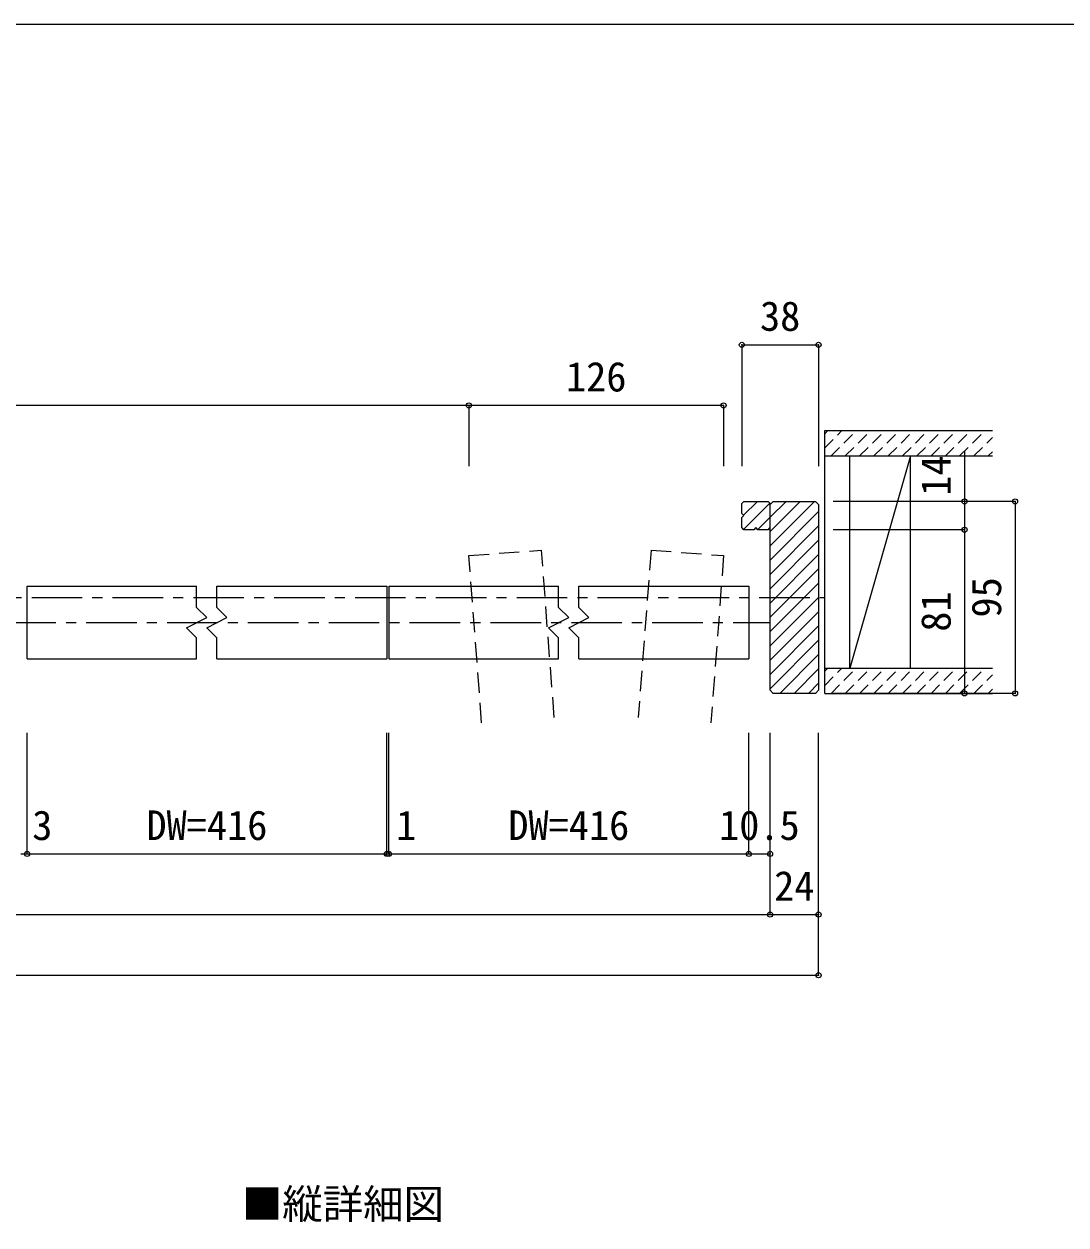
# Model space of a CAD drawing. Units: millimetres on the paper, with parts at other scales. Extents: x -197 to 281, y -138 to 137.
# Drawn here: x -20.8 to 82.3, y 18.1 to 137 of the extents above; entities that cross this region are included whole.
import ezdxf
from ezdxf.enums import TextEntityAlignment as Align

# ---------------------------------------------------------------- set-up
doc = ezdxf.new("R2010")
doc.units = ezdxf.units.MM
doc.header["$PDMODE"] = 32
doc.header["$PDSIZE"] = 0.5
for name, pattern in [('CHAIN1', [8, 5, -1, 1, -1]), ('DASHED1', [1.8, 1.2, -0.6]), ('DASHED2', [3, 2, -1])]:
    doc.linetypes.add(name, pattern=pattern)
for name, color, linetype, lineweight in [('0-1_通り芯', 4, 'CHAIN1', 9), ('0-3_仕上げ', 2, 'Continuous', 9), ('0-4_枠', 7, 'Continuous', 9), ('0-6_扉', 2, 'Continuous', 9), ('0-A_文字', 7, 'Continuous', 9), ('0-B_寸法', 7, 'Continuous', 9), ('0-C_ハッチ', 4, 'DASHED1', 9), ('F-0_補助線', 7, 'Continuous', 9)]:
    doc.layers.add(name, color=color, linetype=linetype, lineweight=lineweight)
doc.styles.add('ＭＳ ゴシック', font='')
doc.styles.get('ＭＳ ゴシック').set_extended_font_data('MS Gothic')

msp = doc.modelspace()

# ---------------------------------------------------------------- linework, layer by layer
at = {"layer": '0-1_通り芯'}
for p, q in [((-172.068, 80.25), (58.399, 80.25)), ((-166.668, 77.75), (52.999, 77.75))]:
    msp.add_line(p, q, dxfattribs=at)
at = {"layer": '0-3_仕上げ'}
for p, q in [((58.399, 94.25), (74.997, 94.25)), ((60.899, 73.25), (60.899, 94.25)), ((66.899, 73.25), (66.899, 94.25)), ((58.399, 73.25), (74.997, 73.25)), ((58.399, 70.75), (74.997, 70.75))]:
    msp.add_line(p, q, dxfattribs=at)
at = {"layer": '0-3_仕上げ', "color": 7}
msp.add_line((66.899, 94.25), (60.899, 73.25), dxfattribs=at)
at = {"layer": '0-3_仕上げ'}
msp.add_lwpolyline([(58.399, 70.75), (58.399, 96.75), (74.997, 96.75)], dxfattribs=at)
at = {"layer": '0-4_枠', "color": 3}
for p, q in [((52.799, 89.75), (52.999, 89.55)), ((52.999, 71.05), (52.999, 89.55)), ((57.499, 89.75), (57.799, 89.45)), ((57.799, 89.45), (57.799, 71.05)), ((52.799, 86.95), (52.999, 87.15))]:
    msp.add_line(p, q, dxfattribs=at)
for points in [[(50.399, 88.35), (50.199, 88.55), (50.199, 89.55), (50.399, 89.75), (52.799, 89.75)], [(52.999, 89.45), (53.299, 89.75), (57.499, 89.75)], [(51.599, 87.15), (51.399, 86.95), (50.399, 86.95), (50.199, 87.15), (50.199, 88.15), (50.399, 88.35)], [(52.799, 86.95), (51.799, 86.95), (51.599, 87.15)], [(57.799, 71.05), (57.499, 70.75), (53.299, 70.75), (52.999, 71.05)]]:
    msp.add_lwpolyline(points, dxfattribs=at)
at = {"layer": '0-6_扉', "linetype": 'DASHED2'}
for p, q in [((23.199, 84.381), (30.378, 84.928)), ((31.638, 68.368), (30.378, 84.928)), ((41.219, 84.928), (39.96, 68.368)), ((41.219, 84.928), (48.399, 84.381)), ((24.458, 67.822), (23.199, 84.381)), ((48.399, 84.381), (47.139, 67.822))]:
    msp.add_line(p, q, dxfattribs=at)
at = {"layer": '0-6_扉', "color": 6}
for p, q in [((-20.524, 74.15), (-20.524, 81.35)), ((-20.524, 81.35), (-3.743, 81.35)), ((-1.743, 81.35), (15.088, 81.35)), ((15.088, 81.35), (15.088, 74.15)), ((15.288, 81.35), (15.288, 74.15)), ((15.288, 81.35), (32.068, 81.35)), ((34.068, 81.35), (50.899, 81.35)), ((50.899, 81.35), (50.899, 74.15)), ((-20.524, 74.15), (-3.743, 74.15)), ((-1.743, 74.15), (15.088, 74.15)), ((15.288, 74.15), (32.068, 74.15)), ((34.068, 74.15), (50.899, 74.15))]:
    msp.add_line(p, q, dxfattribs=at)
at = {"layer": '0-6_扉'}
for p, q in [((-3.743, 79.25), (-3.743, 81.35)), ((-1.743, 79.25), (-1.743, 81.35)), ((32.068, 79.25), (32.068, 81.35)), ((34.068, 79.25), (34.068, 81.35)), ((-3.743, 74.15), (-3.743, 76.25)), ((-1.743, 74.15), (-1.743, 76.25)), ((32.068, 74.15), (32.068, 76.25)), ((34.068, 74.15), (34.068, 76.25))]:
    msp.add_line(p, q, dxfattribs=at)
for points in [[(-3.743, 76.25), (-4.743, 77.25), (-2.743, 78.25), (-3.743, 79.25)], [(-1.743, 76.25), (-2.743, 77.25), (-0.743, 78.25), (-1.743, 79.25)], [(32.068, 76.25), (31.068, 77.25), (33.068, 78.25), (32.068, 79.25)], [(34.068, 76.25), (33.068, 77.25), (35.068, 78.25), (34.068, 79.25)]]:
    msp.add_lwpolyline(points, dxfattribs=at)
at = {"layer": '0-B_寸法', "color": 4}
for p, q in [((50.199, 105.25), (57.799, 105.25)), ((50.199, 105.25), (50.199, 93.25)), ((57.799, 105.25), (57.799, 93.25)), ((23.199, 99.25), (-111.668, 99.25)), ((48.399, 99.25), (23.199, 99.25)), ((23.199, 99.25), (23.199, 93.25)), ((48.399, 99.25), (48.399, 93.25)), ((72.242, 94.711), (72.242, 86.95)), ((72.242, 89.75), (59.238, 89.75)), ((77.242, 89.75), (72.242, 89.75)), ((77.242, 89.75), (77.242, 70.75)), ((72.242, 86.95), (59.238, 86.95)), ((72.242, 86.95), (72.242, 70.75)), ((72.242, 70.75), (59.238, 70.75)), ((77.242, 70.75), (72.242, 70.75)), ((-20.524, 54.85), (-20.524, 66.85)), ((15.088, 54.85), (15.088, 66.85)), ((15.288, 54.85), (15.288, 66.85)), ((50.899, 54.85), (50.899, 66.85)), ((52.999, 54.85), (52.999, 66.85)), ((-21.124, 54.85), (-20.524, 54.85)), ((-20.524, 54.85), (15.088, 54.85)), ((15.088, 54.85), (15.288, 54.85)), ((15.288, 54.85), (50.899, 54.85)), ((50.899, 54.85), (52.999, 54.85)), ((52.999, 48.85), (52.999, 54.85)), ((-166.668, 48.85), (52.999, 48.85)), ((52.999, 48.85), (57.799, 48.85)), ((-171.468, 42.85), (57.799, 42.85))]:
    msp.add_line(p, q, dxfattribs=at)
msp.add_lwpolyline([(57.799, 42.85), (57.799, 48.85), (57.799, 66.85)], dxfattribs=at)
at = {"layer": '0-B_寸法'}
for p in [(50.199, 105.25), (57.799, 105.25), (23.199, 99.25), (48.399, 99.25), (72.242, 89.75), (77.242, 89.75), (72.242, 86.95), (72.242, 70.75), (77.242, 70.75), (-20.524, 54.85), (15.088, 54.85), (15.288, 54.85), (50.899, 54.85), (52.999, 54.85), (52.999, 48.85), (57.799, 48.85), (57.799, 42.85)]:
    msp.add_point(p, dxfattribs=at)
at = {"layer": '0-C_ハッチ'}
for p, q in [((58.399, 95.035), (60.113, 96.75)), ((58.399, 96.45), (58.699, 96.75)), ((59.027, 94.25), (61.527, 96.75)), ((60.442, 94.25), (62.942, 96.75)), ((61.856, 94.25), (64.356, 96.75)), ((63.27, 94.25), (65.77, 96.75)), ((64.684, 94.25), (67.184, 96.75)), ((66.098, 94.25), (68.598, 96.75)), ((67.513, 94.25), (70.013, 96.75)), ((68.927, 94.25), (71.427, 96.75)), ((70.341, 94.25), (72.841, 96.75)), ((71.755, 94.25), (74.255, 96.75)), ((73.17, 94.25), (74.997, 96.078)), ((74.584, 94.25), (74.997, 94.664)), ((58.399, 71.535), (60.113, 73.25)), ((58.399, 72.95), (58.699, 73.25)), ((59.027, 70.75), (61.527, 73.25)), ((60.442, 70.75), (62.942, 73.25)), ((61.856, 70.75), (64.356, 73.25)), ((63.27, 70.75), (65.77, 73.25)), ((64.684, 70.75), (67.184, 73.25)), ((66.098, 70.75), (68.598, 73.25)), ((67.513, 70.75), (70.013, 73.25)), ((68.927, 70.75), (71.427, 73.25)), ((70.341, 70.75), (72.841, 73.25)), ((71.755, 70.75), (74.255, 73.25)), ((73.17, 70.75), (74.997, 72.578)), ((74.584, 70.75), (74.997, 71.164))]:
    msp.add_line(p, q, dxfattribs=at)
at = {"layer": '0-C_ハッチ', "linetype": 'Continuous'}
for p, q in [((50.371, 88.377), (51.744, 89.75)), ((50.379, 86.97), (52.979, 89.57)), ((52.999, 85.348), (57.401, 89.75)), ((52.999, 86.762), (55.987, 89.75)), ((52.999, 88.176), (54.573, 89.75)), ((51.786, 86.963), (52.999, 88.176)), ((52.999, 83.933), (57.799, 88.733)), ((52.999, 82.519), (57.799, 87.319)), ((52.999, 81.105), (57.799, 85.905)), ((52.999, 79.691), (57.799, 84.491)), ((52.999, 78.276), (57.799, 83.076)), ((52.999, 76.862), (57.799, 81.662)), ((52.999, 75.448), (57.799, 80.248)), ((52.999, 74.034), (57.799, 78.834)), ((52.999, 72.62), (57.799, 77.42)), ((52.999, 71.205), (57.799, 76.005)), ((53.957, 70.75), (57.799, 74.591)), ((55.372, 70.75), (57.799, 73.177)), ((56.786, 70.75), (57.799, 71.763))]:
    msp.add_line(p, q, dxfattribs=at)
at = {"layer": 'F-0_補助線', "color": 3, "lineweight": 18}
msp.add_lwpolyline([(-197.169, 137), (197.831, 137), (197.831, -138), (-197.169, -138)], close=True, dxfattribs=at)

# ---------------------------------------------------------------- texts
at = {"layer": '0-A_文字', "style": 'ＭＳ ゴシック'}
msp.add_text('■縦詳細図', height=2.933, dxfattribs=at).set_placement((0.731, 17.85), align=Align.BOTTOM_LEFT)
at = {"layer": '0-B_寸法', "style": 'ＭＳ ゴシック'}
for s, p in [('38', (51.999, 105.75)), ('126', (32.799, 99.75)), ('3', (-20.013, 55.35)), ('DW=416', (-8.718, 55.35)), ('1', (15.998, 55.35)), ('DW=416', (27.093, 55.35)), ('10.5', (47.949, 55.35)), ('24', (53.399, 49.35))]:
    msp.add_text(s, height=2.933, dxfattribs=at).set_placement(p, align=Align.BOTTOM_LEFT)
for s, p in [('14', (71.742, 90.305)), ('95', (76.742, 78.25)), ('81', (71.742, 76.85))]:
    msp.add_text(s, height=2.933, rotation=90, dxfattribs=at).set_placement(p, align=Align.BOTTOM_LEFT)

doc.saveas('drawing.dxf')
